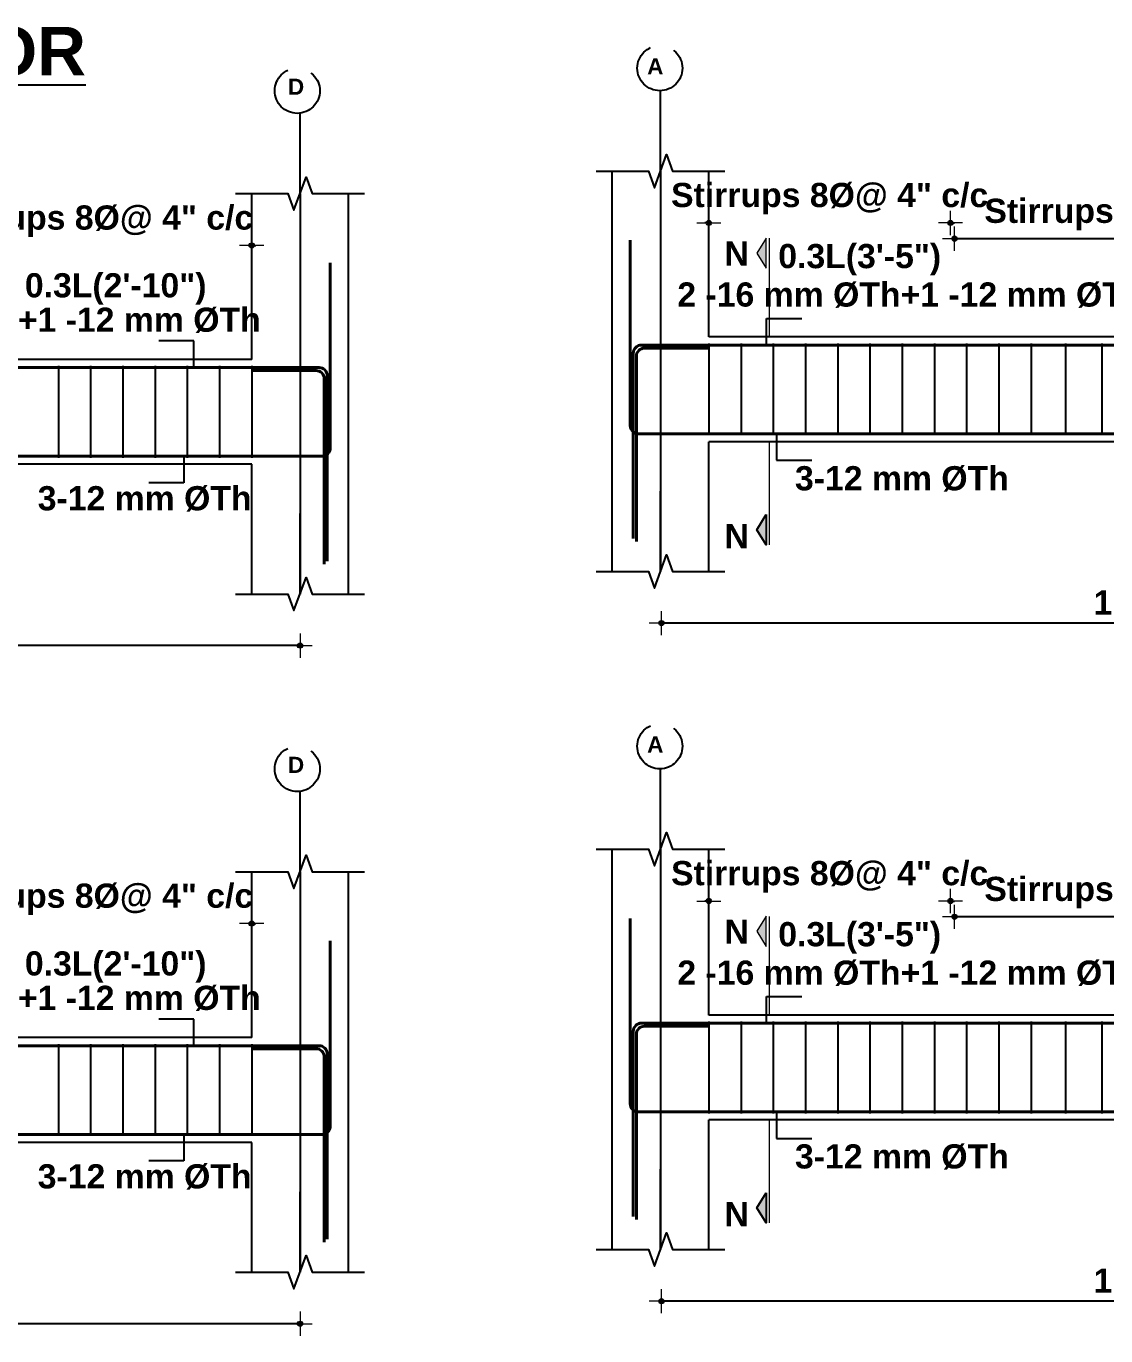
# Model space of a CAD drawing. Header units: inches. Extents: x -9998782 to 66725, y -6520505 to 8308.
# Drawn here: x -4995684.1 to -4995416, y -3257831.9 to -3257506.8 of the extents above; entities that cross this region are included whole.
import ezdxf
from ezdxf.enums import TextEntityAlignment as Align

# ---------------------------------------------------------------- set-up
doc = ezdxf.new("R2010")
doc.units = ezdxf.units.IN
doc.header["$LTSCALE"] = 2
doc.header["$MEASUREMENT"] = 0
doc.header["$PDMODE"] = 34
doc.linetypes.add('ACAD_ISO02W100', pattern=[15, 12, -3])
doc.layers.get('0').update_dxf_attribs({"linetype": 'CONTINUOUS'})
doc.layers.get('DEFPOINTS').update_dxf_attribs({"color": 141, "linetype": 'CONTINUOUS'})
for name, color, linetype, lineweight in [('BAR', 5, 'CONTINUOUS', 40), ('dimension', 160, 'CONTINUOUS', 15), ('HATCH1', 4, 'ACAD_ISO02W100', 13), ('TEXT', 181, 'CONTINUOUS', 25)]:
    doc.layers.add(name, color=color, linetype=linetype, lineweight=lineweight)
doc.layers.add('STIRRUP', color=10, linetype='CONTINUOUS')
doc.styles.add('1.8 str', font='times.ttf', dxfattribs={"width": 0.8, "height": 6})
doc.styles.add('STYLE1', font='arialbd.ttf')
doc.dimstyles.new('1.4', dxfattribs={"dimscale": 0, "dimtxt": 6, "dimasz": 0.5, "dimexe": 2, "dimexo": 9, "dimgap": 2, "dimtad": 1, "dimdec": 0, "dimlfac": 0.5, "dimzin": 3, "dimdsep": 46, "dimlunit": 4, "dimtxsty": '1.8 str', "dimblk": 'DIM', "dimcen": 3, "dimdle": 3, "dimse1": 1, "dimse2": 1, "dimclrd": 256, "dimclre": 256, "dimclrt": 7, "dimadec": 1, "dimazin": 2, "dimtfac": 1, "dimtdec": 0, "dimtix": 1, "dimtofl": 0, "dimtmove": 2, "dimatfit": 3, "dimldrblk": 'arrow', "dimfxl": 2, "dimfrac": 2, "dimtolj": 2, "dimtzin": 0, "dimarcsym": 0})

# ---------------------------------------------------------------- blocks, each defined once
blk = doc.blocks.new('DIM')
at = {"layer": 'dimension'}
h = blk.add_hatch(color=256, dxfattribs=at)
h.paths.add_polyline_path([(0, 1.28), (0, 0), (1.28, 0, 0.414214)])
h.paths.add_polyline_path([(1.28, 0), (0, 0), (0, -1.28, 0.414214)])
h.paths.add_polyline_path([(0, 0), (-1.28, 0, 0.414214), (0, -1.28)])
h.paths.add_polyline_path([(0, 1.28, 0.414214), (-1.28, 0), (0, 0)])
for p, q in [((-6, 0), (6, 0)), ((0, 6), (0, -6))]:
    blk.add_line(p, q, dxfattribs=at)
blk.add_circle((0, 0), 1.28, dxfattribs=at)
blk = doc.blocks.new('*D756')
at = {"layer": 'DEFPOINTS', "color": 0, "ltscale": 10}
for p in [(-4995514.61, -3257555.67), (-4995514.61, -3257569.21), (-4995454.61, -3257586.72)]:
    blk.add_point(p, dxfattribs=at)
at = {"layer": 'dimension', "lineweight": -2, "ltscale": 10}
for p, q in [((-4995515.11, -3257555.67), (-4995515.61, -3257555.67)), ((-4995454.11, -3257555.67), (-4995453.61, -3257555.67))]:
    blk.add_line(p, q, dxfattribs=at)
at = {"layer": 'dimension', "lineweight": -2, "ltscale": 10, "xscale": 0.5, "yscale": 0.5, "zscale": 0.5}
blk.add_blockref('DIM', (-4995514.61, -3257555.67), dxfattribs=at)
at = {"layer": 'dimension', "lineweight": -2, "ltscale": 10, "xscale": 0.5, "yscale": 0.5, "zscale": 0.5, "rotation": 180}
blk.add_blockref('DIM', (-4995454.61, -3257555.67), dxfattribs=at)
at = {"layer": 'dimension', "color": 7, "ltscale": 10, "insert": (-4995484.61, -3257549.64), "char_height": 6, "attachment_point": 5, "style": 'STYLE1'}
blk.add_mtext('\\A2;Stirrups 8%%C@ 4" c/c', dxfattribs=at)
blk = doc.blocks.new('arrow')
at = {"layer": 'dimension'}
blk.add_lwpolyline([(1.21, 0, 0, 2.1, 0), (-2.29, 0, 0, 0, 0), (1.21, 0, 0, 0, 0)], format="xyseb", dxfattribs=at)
blk = doc.blocks.new('*D757')
at = {"layer": 'DEFPOINTS', "color": 0, "ltscale": 10}
for p in [(-4995453.6, -3257559.58), (-4995453.6, -3257591.01), (-4995360.03, -3257591.01)]:
    blk.add_point(p, dxfattribs=at)
at = {"layer": 'dimension', "lineweight": -2, "ltscale": 10}
blk.add_line((-4995360.53, -3257559.58), (-4995453.1, -3257559.58), dxfattribs=at)
at = {"layer": 'dimension', "lineweight": -2, "ltscale": 10, "xscale": 0.5, "yscale": 0.5, "zscale": 0.5, "rotation": 180}
blk.add_blockref('DIM', (-4995453.6, -3257559.58), dxfattribs=at)
at = {"layer": 'dimension', "lineweight": -2, "ltscale": 10, "xscale": 0.5, "yscale": 0.5, "zscale": 0.5}
blk.add_blockref('DIM', (-4995360.03, -3257559.58), dxfattribs=at)
at = {"layer": 'dimension', "color": 7, "ltscale": 10, "insert": (-4995406.82, -3257553.56), "char_height": 6, "attachment_point": 5, "style": 'STYLE1'}
blk.add_mtext('\\A2;Stirrups 8%%C@ 6" c/c', dxfattribs=at)
blk = doc.blocks.new('*D761')
at = {"layer": 'DEFPOINTS', "color": 0, "ltscale": 10}
for p in [(-4995526.39, -3257642.17), (-4995289.04, -3257642.17), (-4995526.39, -3257654.98)]:
    blk.add_point(p, dxfattribs=at)
at = {"layer": 'dimension', "lineweight": -2, "ltscale": 10}
blk.add_line((-4995289.54, -3257654.98), (-4995525.89, -3257654.98), dxfattribs=at)
at = {"layer": 'dimension', "lineweight": -2, "ltscale": 10, "xscale": 0.5, "yscale": 0.5, "zscale": 0.5, "rotation": 180}
blk.add_blockref('DIM', (-4995526.39, -3257654.98), dxfattribs=at)
at = {"layer": 'dimension', "lineweight": -2, "ltscale": 10, "xscale": 0.5, "yscale": 0.5, "zscale": 0.5}
blk.add_blockref('DIM', (-4995289.04, -3257654.98), dxfattribs=at)
at = {"layer": 'dimension', "color": 7, "ltscale": 10, "insert": (-4995407.72, -3257649.91), "char_height": 6, "attachment_point": 5, "style": 'STYLE1'}
blk.add_mtext('\\A2;11\'-3"', dxfattribs=at)
blk = doc.blocks.new('*D779')
at = {"layer": 'DEFPOINTS', "color": 0, "ltscale": 10}
for p in [(-4995514.61, -3257723.96), (-4995514.61, -3257737.5), (-4995454.61, -3257755.02)]:
    blk.add_point(p, dxfattribs=at)
at = {"layer": 'dimension', "lineweight": -2, "ltscale": 10}
for p, q in [((-4995515.11, -3257723.96), (-4995515.61, -3257723.96)), ((-4995454.11, -3257723.96), (-4995453.61, -3257723.96))]:
    blk.add_line(p, q, dxfattribs=at)
at = {"layer": 'dimension', "lineweight": -2, "ltscale": 10, "xscale": 0.5, "yscale": 0.5, "zscale": 0.5}
blk.add_blockref('DIM', (-4995514.61, -3257723.96), dxfattribs=at)
at = {"layer": 'dimension', "lineweight": -2, "ltscale": 10, "xscale": 0.5, "yscale": 0.5, "zscale": 0.5, "rotation": 180}
blk.add_blockref('DIM', (-4995454.61, -3257723.96), dxfattribs=at)
at = {"layer": 'dimension', "color": 7, "ltscale": 10, "insert": (-4995484.61, -3257717.94), "char_height": 6, "attachment_point": 5, "style": 'STYLE1'}
blk.add_mtext('\\A2;Stirrups 8%%C@ 4" c/c', dxfattribs=at)
blk = doc.blocks.new('*D780')
at = {"layer": 'DEFPOINTS', "color": 0, "ltscale": 10}
for p in [(-4995453.6, -3257727.87), (-4995453.6, -3257759.3), (-4995360.03, -3257759.3)]:
    blk.add_point(p, dxfattribs=at)
at = {"layer": 'dimension', "lineweight": -2, "ltscale": 10}
blk.add_line((-4995360.53, -3257727.87), (-4995453.1, -3257727.87), dxfattribs=at)
at = {"layer": 'dimension', "lineweight": -2, "ltscale": 10, "xscale": 0.5, "yscale": 0.5, "zscale": 0.5, "rotation": 180}
blk.add_blockref('DIM', (-4995453.6, -3257727.87), dxfattribs=at)
at = {"layer": 'dimension', "lineweight": -2, "ltscale": 10, "xscale": 0.5, "yscale": 0.5, "zscale": 0.5}
blk.add_blockref('DIM', (-4995360.03, -3257727.87), dxfattribs=at)
at = {"layer": 'dimension', "color": 7, "ltscale": 10, "insert": (-4995406.82, -3257721.85), "char_height": 6, "attachment_point": 5, "style": 'STYLE1'}
blk.add_mtext('\\A2;Stirrups 8%%C@ 6" c/c', dxfattribs=at)
blk = doc.blocks.new('*D785')
at = {"layer": 'DEFPOINTS', "color": 0, "ltscale": 10}
for p in [(-4995526.39, -3257810.46), (-4995289.04, -3257810.46), (-4995526.39, -3257823.27)]:
    blk.add_point(p, dxfattribs=at)
at = {"layer": 'dimension', "lineweight": -2, "ltscale": 10}
blk.add_line((-4995289.54, -3257823.27), (-4995525.89, -3257823.27), dxfattribs=at)
at = {"layer": 'dimension', "lineweight": -2, "ltscale": 10, "xscale": 0.5, "yscale": 0.5, "zscale": 0.5, "rotation": 180}
blk.add_blockref('DIM', (-4995526.39, -3257823.27), dxfattribs=at)
at = {"layer": 'dimension', "lineweight": -2, "ltscale": 10, "xscale": 0.5, "yscale": 0.5, "zscale": 0.5}
blk.add_blockref('DIM', (-4995289.04, -3257823.27), dxfattribs=at)
at = {"layer": 'dimension', "color": 7, "ltscale": 10, "insert": (-4995407.72, -3257818.21), "char_height": 6, "attachment_point": 5, "style": 'STYLE1'}
blk.add_mtext('\\A2;11\'-3"', dxfattribs=at)
blk = doc.blocks.new('*D791')
at = {"layer": 'DEFPOINTS', "color": 0, "ltscale": 10}
for p in [(-4995706.11, -3257729.55), (-4995628.11, -3257741.53), (-4995706.11, -3257746.09)]:
    blk.add_point(p, dxfattribs=at)
at = {"layer": 'dimension', "lineweight": -2, "ltscale": 10}
for p, q in [((-4995706.61, -3257729.55), (-4995707.11, -3257729.55)), ((-4995627.61, -3257729.55), (-4995627.11, -3257729.55))]:
    blk.add_line(p, q, dxfattribs=at)
at = {"layer": 'dimension', "lineweight": -2, "ltscale": 10, "xscale": 0.5, "yscale": 0.5, "zscale": 0.5}
blk.add_blockref('DIM', (-4995706.11, -3257729.55), dxfattribs=at)
at = {"layer": 'dimension', "lineweight": -2, "ltscale": 10, "xscale": 0.5, "yscale": 0.5, "zscale": 0.5, "rotation": 180}
blk.add_blockref('DIM', (-4995628.11, -3257729.55), dxfattribs=at)
at = {"layer": 'dimension', "color": 7, "ltscale": 10, "insert": (-4995667.11, -3257723.53), "char_height": 6, "attachment_point": 5, "style": 'STYLE1'}
blk.add_mtext('\\A2;Stirrups 8%%C@ 4" c/c', dxfattribs=at)
blk = doc.blocks.new('*D796')
at = {"layer": 'DEFPOINTS', "color": 0, "ltscale": 10}
for p in [(-4995873.33, -3257816.05), (-4995616.11, -3257816.05), (-4995873.33, -3257828.86)]:
    blk.add_point(p, dxfattribs=at)
at = {"layer": 'dimension', "lineweight": -2, "ltscale": 10}
blk.add_line((-4995616.61, -3257828.86), (-4995872.83, -3257828.86), dxfattribs=at)
at = {"layer": 'dimension', "lineweight": -2, "ltscale": 10, "xscale": 0.5, "yscale": 0.5, "zscale": 0.5, "rotation": 180}
blk.add_blockref('DIM', (-4995873.33, -3257828.86), dxfattribs=at)
at = {"layer": 'dimension', "lineweight": -2, "ltscale": 10, "xscale": 0.5, "yscale": 0.5, "zscale": 0.5}
blk.add_blockref('DIM', (-4995616.11, -3257828.86), dxfattribs=at)
at = {"layer": 'dimension', "color": 7, "ltscale": 10, "insert": (-4995744.72, -3257823.8), "char_height": 6, "attachment_point": 5, "style": 'STYLE1'}
blk.add_mtext('\\A2;9\'-6"', dxfattribs=at)
blk = doc.blocks.new('*D802')
at = {"layer": 'DEFPOINTS', "color": 0, "ltscale": 10}
for p in [(-4995706.11, -3257561.26), (-4995628.11, -3257573.24), (-4995706.11, -3257577.8)]:
    blk.add_point(p, dxfattribs=at)
at = {"layer": 'dimension', "lineweight": -2, "ltscale": 10}
for p, q in [((-4995706.61, -3257561.26), (-4995707.11, -3257561.26)), ((-4995627.61, -3257561.26), (-4995627.11, -3257561.26))]:
    blk.add_line(p, q, dxfattribs=at)
at = {"layer": 'dimension', "lineweight": -2, "ltscale": 10, "xscale": 0.5, "yscale": 0.5, "zscale": 0.5}
blk.add_blockref('DIM', (-4995706.11, -3257561.26), dxfattribs=at)
at = {"layer": 'dimension', "lineweight": -2, "ltscale": 10, "xscale": 0.5, "yscale": 0.5, "zscale": 0.5, "rotation": 180}
blk.add_blockref('DIM', (-4995628.11, -3257561.26), dxfattribs=at)
at = {"layer": 'dimension', "color": 7, "ltscale": 10, "insert": (-4995667.11, -3257555.23), "char_height": 6, "attachment_point": 5, "style": 'STYLE1'}
blk.add_mtext('\\A2;Stirrups 8%%C@ 4" c/c', dxfattribs=at)
blk = doc.blocks.new('*D807')
at = {"layer": 'DEFPOINTS', "color": 0, "ltscale": 10}
for p in [(-4995873.33, -3257647.76), (-4995616.11, -3257647.76), (-4995873.33, -3257660.57)]:
    blk.add_point(p, dxfattribs=at)
at = {"layer": 'dimension', "lineweight": -2, "ltscale": 10}
blk.add_line((-4995616.61, -3257660.57), (-4995872.83, -3257660.57), dxfattribs=at)
at = {"layer": 'dimension', "lineweight": -2, "ltscale": 10, "xscale": 0.5, "yscale": 0.5, "zscale": 0.5, "rotation": 180}
blk.add_blockref('DIM', (-4995873.33, -3257660.57), dxfattribs=at)
at = {"layer": 'dimension', "lineweight": -2, "ltscale": 10, "xscale": 0.5, "yscale": 0.5, "zscale": 0.5}
blk.add_blockref('DIM', (-4995616.11, -3257660.57), dxfattribs=at)
at = {"layer": 'dimension', "color": 7, "ltscale": 10, "insert": (-4995744.72, -3257655.5), "char_height": 6, "attachment_point": 5, "style": 'STYLE1'}
blk.add_mtext('\\A2;9\'-6"', dxfattribs=at)

msp = doc.modelspace()

# ---------------------------------------------------------------- hatches: boundary and pattern name
at = {"layer": 'TEXT', "ltscale": 10}
for points in [[(-4995500.41, -3257559.43), (-4995500.41, -3257566.93), (-4995502.72, -3257563.18)], [(-4995500.41, -3257635.57), (-4995500.41, -3257628.06), (-4995502.72, -3257631.82)], [(-4995500.41, -3257727.72), (-4995500.41, -3257735.22), (-4995502.72, -3257731.47)], [(-4995500.41, -3257803.86), (-4995500.41, -3257796.36), (-4995502.72, -3257800.11)]]:
    msp.add_hatch(color=256, dxfattribs=at).paths.add_polyline_path(points)

# ---------------------------------------------------------------- linework, layer by layer
for p, q in [((-4995526.61, -3257542.81), (-4995526.61, -3257522.86)), ((-4995616.11, -3257548.4), (-4995616.11, -3257528.45)), ((-4995526.61, -3257542.81), (-4995526.61, -3257642.17)), ((-4995616.11, -3257548.4), (-4995616.11, -3257647.76)), ((-4995526.61, -3257642.17), (-4995526.61, -3257622.21)), ((-4995616.11, -3257647.76), (-4995616.11, -3257627.8)), ((-4995526.61, -3257711.1), (-4995526.61, -3257691.15)), ((-4995616.11, -3257716.69), (-4995616.11, -3257696.74)), ((-4995526.61, -3257711.1), (-4995526.61, -3257810.46)), ((-4995616.11, -3257716.69), (-4995616.11, -3257816.05)), ((-4995526.61, -3257810.46), (-4995526.61, -3257790.51)), ((-4995616.11, -3257816.05), (-4995616.11, -3257796.1))]:
    msp.add_line(p, q)
at = {"ltscale": 10}
for p, q in [((-4995538.61, -3257586.72), (-4995538.61, -3257542.81)), ((-4995514.61, -3257583.97), (-4995514.61, -3257542.81)), ((-4995628.11, -3257589.57), (-4995628.11, -3257548.4)), ((-4995604.11, -3257615.57), (-4995604.11, -3257548.4)), ((-4995388.17, -3257583.97), (-4995514.61, -3257583.97)), ((-4995538.61, -3257642.17), (-4995538.61, -3257586.72)), ((-4995628.11, -3257589.57), (-4995742.11, -3257589.57)), ((-4995388.17, -3257609.97), (-4995514.61, -3257609.97)), ((-4995514.61, -3257642.17), (-4995514.61, -3257609.97)), ((-4995628.11, -3257615.57), (-4995742.11, -3257615.57)), ((-4995628.11, -3257647.76), (-4995628.11, -3257615.57)), ((-4995604.11, -3257647.76), (-4995604.11, -3257615.57)), ((-4995538.61, -3257755.02), (-4995538.61, -3257711.1)), ((-4995514.61, -3257752.27), (-4995514.61, -3257711.1)), ((-4995628.11, -3257757.86), (-4995628.11, -3257716.69)), ((-4995604.11, -3257783.86), (-4995604.11, -3257716.69)), ((-4995538.61, -3257810.46), (-4995538.61, -3257755.02)), ((-4995388.17, -3257752.27), (-4995514.61, -3257752.27)), ((-4995628.11, -3257757.86), (-4995742.11, -3257757.86)), ((-4995388.17, -3257778.27), (-4995514.61, -3257778.27)), ((-4995514.61, -3257810.46), (-4995514.61, -3257778.27)), ((-4995628.11, -3257783.86), (-4995742.11, -3257783.86)), ((-4995628.11, -3257816.05), (-4995628.11, -3257783.86)), ((-4995604.11, -3257816.05), (-4995604.11, -3257783.86))]:
    msp.add_line(p, q, dxfattribs=at)
at = {"linetype": 'Continuous', "ltscale": 10}
for points in [[(-4995542.61, -3257542.81), (-4995529.61, -3257542.81), (-4995528.11, -3257546.93), (-4995525.11, -3257538.69), (-4995523.61, -3257542.81), (-4995510.61, -3257542.81)], [(-4995632.11, -3257548.4), (-4995619.11, -3257548.4), (-4995617.61, -3257552.52), (-4995614.61, -3257544.28), (-4995613.11, -3257548.4), (-4995600.11, -3257548.4)], [(-4995542.61, -3257642.17), (-4995529.61, -3257642.17), (-4995528.11, -3257646.29), (-4995525.11, -3257638.04), (-4995523.61, -3257642.17), (-4995510.61, -3257642.17)], [(-4995632.11, -3257647.76), (-4995619.11, -3257647.76), (-4995617.61, -3257651.88), (-4995614.61, -3257643.64), (-4995613.11, -3257647.76), (-4995600.11, -3257647.76)], [(-4995542.61, -3257711.1), (-4995529.61, -3257711.1), (-4995528.11, -3257715.22), (-4995525.11, -3257706.98), (-4995523.61, -3257711.1), (-4995510.61, -3257711.1)], [(-4995632.11, -3257716.69), (-4995619.11, -3257716.69), (-4995617.61, -3257720.81), (-4995614.61, -3257712.57), (-4995613.11, -3257716.69), (-4995600.11, -3257716.69)], [(-4995542.61, -3257810.46), (-4995529.61, -3257810.46), (-4995528.11, -3257814.58), (-4995525.11, -3257806.34), (-4995523.61, -3257810.46), (-4995510.61, -3257810.46)], [(-4995632.11, -3257816.05), (-4995619.11, -3257816.05), (-4995617.61, -3257820.17), (-4995614.61, -3257811.93), (-4995613.11, -3257816.05), (-4995600.11, -3257816.05)]]:
    msp.add_lwpolyline(points, dxfattribs=at)
at = {"layer": 'BAR', "ltscale": 10}
for p, q in [((-4995526.61, -3257585.97), (-4995421.26, -3257585.97)), ((-4995289.04, -3257585.97), (-4995431.26, -3257585.97)), ((-4995526.61, -3257607.97), (-4995405.04, -3257607.97)), ((-4995526.61, -3257754.27), (-4995421.26, -3257754.27)), ((-4995289.04, -3257754.27), (-4995431.26, -3257754.27)), ((-4995526.61, -3257776.27), (-4995405.04, -3257776.27))]:
    msp.add_line(p, q, dxfattribs=at)
for points in [[(-4995514.61, -3257607.97), (-4995532.09, -3257607.97, -0.414214), (-4995534.11, -3257605.96), (-4995534.11, -3257559.97)], [(-4995628.11, -3257613.57), (-4995610.63, -3257613.57, 0.414214), (-4995608.61, -3257611.55), (-4995608.61, -3257565.57)], [(-4995533.36, -3257633.97), (-4995533.36, -3257587.99, -0.414214), (-4995531.34, -3257585.97), (-4995514.61, -3257585.97)], [(-4995532.61, -3257634.72), (-4995532.61, -3257588.74, -0.414214), (-4995530.59, -3257586.72), (-4995514.61, -3257586.72)], [(-4995609.36, -3257639.57), (-4995609.36, -3257593.58, 0.414214), (-4995611.38, -3257591.57), (-4995628.11, -3257591.57)], [(-4995610.11, -3257640.32), (-4995610.11, -3257594.33, 0.414214), (-4995612.13, -3257592.32), (-4995628.11, -3257592.32)], [(-4995514.61, -3257776.27), (-4995532.09, -3257776.27, -0.414214), (-4995534.11, -3257774.25), (-4995534.11, -3257728.27)], [(-4995628.11, -3257781.86), (-4995610.63, -3257781.86, 0.414214), (-4995608.61, -3257779.84), (-4995608.61, -3257733.86)], [(-4995533.36, -3257802.27), (-4995533.36, -3257756.28, -0.414214), (-4995531.34, -3257754.27), (-4995514.61, -3257754.27)], [(-4995532.61, -3257803.02), (-4995532.61, -3257757.03, -0.414214), (-4995530.59, -3257755.02), (-4995514.61, -3257755.02)], [(-4995609.36, -3257807.86), (-4995609.36, -3257761.87, 0.414214), (-4995611.38, -3257759.86), (-4995628.11, -3257759.86)], [(-4995610.11, -3257808.61), (-4995610.11, -3257762.62, 0.414214), (-4995612.13, -3257760.61), (-4995628.11, -3257760.61)]]:
    msp.add_lwpolyline(points, format="xyb", dxfattribs=at)
for points in [[(-4995616.11, -3257591.57), (-4995742.11, -3257591.57)], [(-4995742.11, -3257613.57), (-4995616.11, -3257613.57)], [(-4995616.11, -3257759.86), (-4995742.11, -3257759.86)], [(-4995742.11, -3257781.86), (-4995616.11, -3257781.86)]]:
    msp.add_lwpolyline(points, dxfattribs=at)
at = {"layer": 'dimension', "ltscale": 10}
for p, q in [((-4995499.55, -3257583.97), (-4995499.55, -3257559.48)), ((-4995499.55, -3257635.52), (-4995499.55, -3257609.97)), ((-4995499.55, -3257752.27), (-4995499.55, -3257727.77)), ((-4995499.55, -3257803.81), (-4995499.55, -3257778.27))]:
    msp.add_line(p, q, dxfattribs=at)
for points in [[(-4995500.41, -3257566.93), (-4995500.41, -3257559.43), (-4995502.72, -3257563.18), (-4995500.41, -3257566.93)], [(-4995500.41, -3257735.22), (-4995500.41, -3257727.72), (-4995502.72, -3257731.47), (-4995500.41, -3257735.22)]]:
    msp.add_lwpolyline(points, dxfattribs=at)
at = {"layer": 'HATCH1', "lineweight": 25}
for centre in [(-4995526.77, -3257517.26), (-4995616.8, -3257522.87), (-4995526.77, -3257685.55), (-4995616.8, -3257691.17)]:
    msp.add_circle(centre, 5.6, dxfattribs=at)
at = {"layer": 'STIRRUP'}
for p, q in [((-4995514.61, -3257585.57), (-4995514.61, -3257608.37)), ((-4995506.61, -3257585.57), (-4995506.61, -3257608.37)), ((-4995498.61, -3257585.57), (-4995498.61, -3257608.37)), ((-4995490.61, -3257585.57), (-4995490.61, -3257608.37)), ((-4995482.61, -3257585.57), (-4995482.61, -3257608.37)), ((-4995474.61, -3257585.57), (-4995474.61, -3257608.37)), ((-4995466.61, -3257585.57), (-4995466.61, -3257608.37)), ((-4995458.61, -3257585.57), (-4995458.61, -3257608.37)), ((-4995450.61, -3257585.57), (-4995450.61, -3257608.37)), ((-4995442.61, -3257585.57), (-4995442.61, -3257608.37)), ((-4995434.61, -3257585.57), (-4995434.61, -3257608.37)), ((-4995426.03, -3257585.57), (-4995426.03, -3257608.37)), ((-4995417.04, -3257585.57), (-4995417.04, -3257608.37)), ((-4995676.11, -3257591.17), (-4995676.11, -3257613.97)), ((-4995668.11, -3257591.17), (-4995668.11, -3257613.97)), ((-4995660.11, -3257591.17), (-4995660.11, -3257613.97)), ((-4995652.11, -3257591.17), (-4995652.11, -3257613.97)), ((-4995644.11, -3257591.17), (-4995644.11, -3257613.97)), ((-4995636.11, -3257591.17), (-4995636.11, -3257613.97)), ((-4995628.11, -3257591.17), (-4995628.11, -3257613.97)), ((-4995514.61, -3257753.87), (-4995514.61, -3257776.67)), ((-4995506.61, -3257753.87), (-4995506.61, -3257776.67)), ((-4995498.61, -3257753.87), (-4995498.61, -3257776.67)), ((-4995490.61, -3257753.87), (-4995490.61, -3257776.67)), ((-4995482.61, -3257753.87), (-4995482.61, -3257776.67)), ((-4995474.61, -3257753.87), (-4995474.61, -3257776.67)), ((-4995466.61, -3257753.87), (-4995466.61, -3257776.67)), ((-4995458.61, -3257753.87), (-4995458.61, -3257776.67)), ((-4995450.61, -3257753.87), (-4995450.61, -3257776.67)), ((-4995442.61, -3257753.87), (-4995442.61, -3257776.67)), ((-4995434.61, -3257753.87), (-4995434.61, -3257776.67)), ((-4995426.03, -3257753.87), (-4995426.03, -3257776.67)), ((-4995417.04, -3257753.87), (-4995417.04, -3257776.67)), ((-4995676.11, -3257759.46), (-4995676.11, -3257782.26)), ((-4995668.11, -3257759.46), (-4995668.11, -3257782.26)), ((-4995660.11, -3257759.46), (-4995660.11, -3257782.26)), ((-4995652.11, -3257759.46), (-4995652.11, -3257782.26)), ((-4995644.11, -3257759.46), (-4995644.11, -3257782.26)), ((-4995636.11, -3257759.46), (-4995636.11, -3257782.26)), ((-4995628.11, -3257759.46), (-4995628.11, -3257782.26))]:
    msp.add_line(p, q, dxfattribs=at)
at = {"layer": 'TEXT', "ltscale": 10}
for points in [[(-4995500.41, -3257628.06), (-4995500.41, -3257635.57), (-4995502.72, -3257631.82), (-4995500.41, -3257628.06)], [(-4995500.41, -3257796.36), (-4995500.41, -3257803.86), (-4995502.72, -3257800.11), (-4995500.41, -3257796.36)]]:
    msp.add_lwpolyline(points, dxfattribs=at)

# ---------------------------------------------------------------- texts
at = {"layer": 'HATCH1', "lineweight": 25, "style": 'STYLE1'}
for s, p in [('A', (-4995529.92, -3257518.81)), ('D', (-4995619.12, -3257523.86)), ('A', (-4995529.92, -3257687.1)), ('D', (-4995619.12, -3257692.16))]:
    msp.add_text(s, height=4, dxfattribs=at).set_placement(p)
at = {"layer": 'TEXT', "style": 'STYLE1'}
msp.add_text('%%USECOND FLOOR', height=12, dxfattribs=at).set_placement((-4995736.77, -3257513.02), align=Align.MIDDLE_CENTER)
at = {"layer": 'TEXT', "ltscale": 10, "style": 'STYLE1'}
for s, p in [('N', (-4995510.71, -3257566.27)), ('2 -16 mm %%CTh+1 -12 mm %%CTh', (-4995522.43, -3257576.43)), ('2 -16 mm %%CTh+1 -12 mm %%CTh', (-4995741.6, -3257582.68)), ('3-12 mm %%CTh ', (-4995493.22, -3257622.03)), ('3-12 mm %%CTh ', (-4995681.24, -3257626.99)), ('N', (-4995510.71, -3257636.39)), ('N', (-4995510.71, -3257734.56)), ('2 -16 mm %%CTh+1 -12 mm %%CTh', (-4995522.43, -3257744.73)), ('2 -16 mm %%CTh+1 -12 mm %%CTh', (-4995741.6, -3257750.98)), ('3-12 mm %%CTh ', (-4995493.22, -3257790.33)), ('3-12 mm %%CTh ', (-4995681.24, -3257795.28)), ('N', (-4995510.71, -3257804.68))]:
    msp.add_text(s, height=6, dxfattribs=at).set_placement(p)
at = {"layer": 'TEXT', "style": 'STYLE1'}
for s, p in [('0.3L(3\'-5")', (-4995497.37, -3257566.89)), ('0.3L(2\'-10")', (-4995684.43, -3257574.14)), ('0.3L(3\'-5")', (-4995497.37, -3257735.18)), ('0.3L(2\'-10")', (-4995684.43, -3257742.44))]:
    msp.add_text(s, height=6, dxfattribs=at).set_placement(p)

# ---------------------------------------------------------------- dimensions: what is measured, and where the dimension line sits
at = {"layer": 'dimension', "ltscale": 10}
for base, p1, p2, text, picture, middle in [((-4995514.61, -3257555.67), (-4995454.61, -3257586.72), (-4995514.61, -3257569.21), 'Stirrups 8%%C@ 4" c/c', '*D756', (-4995484.61, -3257549.64)), ((-4995706.11, -3257561.26), (-4995628.11, -3257573.24), (-4995706.11, -3257577.8), 'Stirrups 8%%C@ 4" c/c', '*D802', (-4995667.11, -3257555.23)), ((-4995453.6, -3257559.58), (-4995360.03, -3257591.01), (-4995453.6, -3257591.01), 'Stirrups 8%%C@ 6" c/c', '*D757', (-4995406.82, -3257553.56)), ((-4995526.39, -3257654.98), (-4995289.04, -3257642.17), (-4995526.39, -3257642.17), '11\'-3"', '*D761', (-4995407.72, -3257649.91)), ((-4995873.33, -3257660.57), (-4995616.11, -3257647.76), (-4995873.33, -3257647.76), '9\'-6"', '*D807', (-4995744.72, -3257655.5)), ((-4995514.61, -3257723.96), (-4995454.61, -3257755.02), (-4995514.61, -3257737.5), 'Stirrups 8%%C@ 4" c/c', '*D779', (-4995484.61, -3257717.94)), ((-4995453.6, -3257727.87), (-4995360.03, -3257759.3), (-4995453.6, -3257759.3), 'Stirrups 8%%C@ 6" c/c', '*D780', (-4995406.82, -3257721.85)), ((-4995706.11, -3257729.55), (-4995628.11, -3257741.53), (-4995706.11, -3257746.09), 'Stirrups 8%%C@ 4" c/c', '*D791', (-4995667.11, -3257723.53)), ((-4995526.39, -3257823.27), (-4995289.04, -3257810.46), (-4995526.39, -3257810.46), '11\'-3"', '*D785', (-4995407.72, -3257818.21)), ((-4995873.33, -3257828.86), (-4995616.11, -3257816.05), (-4995873.33, -3257816.05), '9\'-6"', '*D796', (-4995744.72, -3257823.8))]:
    dim = msp.add_linear_dim(base=base, p1=p1, p2=p2, angle=180, text=text, dimstyle='1.4', override={"dimscale": 1, "dimtxsty": 'STYLE1'}, dxfattribs=at)
    dim.commit()
    dim.dimension.update_dxf_attribs({"geometry": picture, "text_midpoint": middle})

# ---------------------------------------------------------------- leaders
for points in [[(-4995500.25, -3257585.57), (-4995500.25, -3257579.37), (-4995491.53, -3257579.37)], [(-4995642.47, -3257591.17), (-4995642.47, -3257584.96), (-4995651.19, -3257584.96)], [(-4995497.77, -3257608.37), (-4995497.77, -3257614.58), (-4995489.05, -3257614.58)], [(-4995644.95, -3257613.97), (-4995644.95, -3257620.17), (-4995653.67, -3257620.17)], [(-4995500.25, -3257753.87), (-4995500.25, -3257747.66), (-4995491.53, -3257747.66)], [(-4995642.47, -3257759.46), (-4995642.47, -3257753.25), (-4995651.19, -3257753.25)], [(-4995497.77, -3257776.67), (-4995497.77, -3257782.88), (-4995489.05, -3257782.88)], [(-4995644.95, -3257782.26), (-4995644.95, -3257788.47), (-4995653.67, -3257788.47)]]:
    msp.add_leader(points, dimstyle='1.4', override={"dimscale": 1, "dimtxsty": 'STYLE1'}, dxfattribs=at)

doc.saveas('drawing.dxf')
